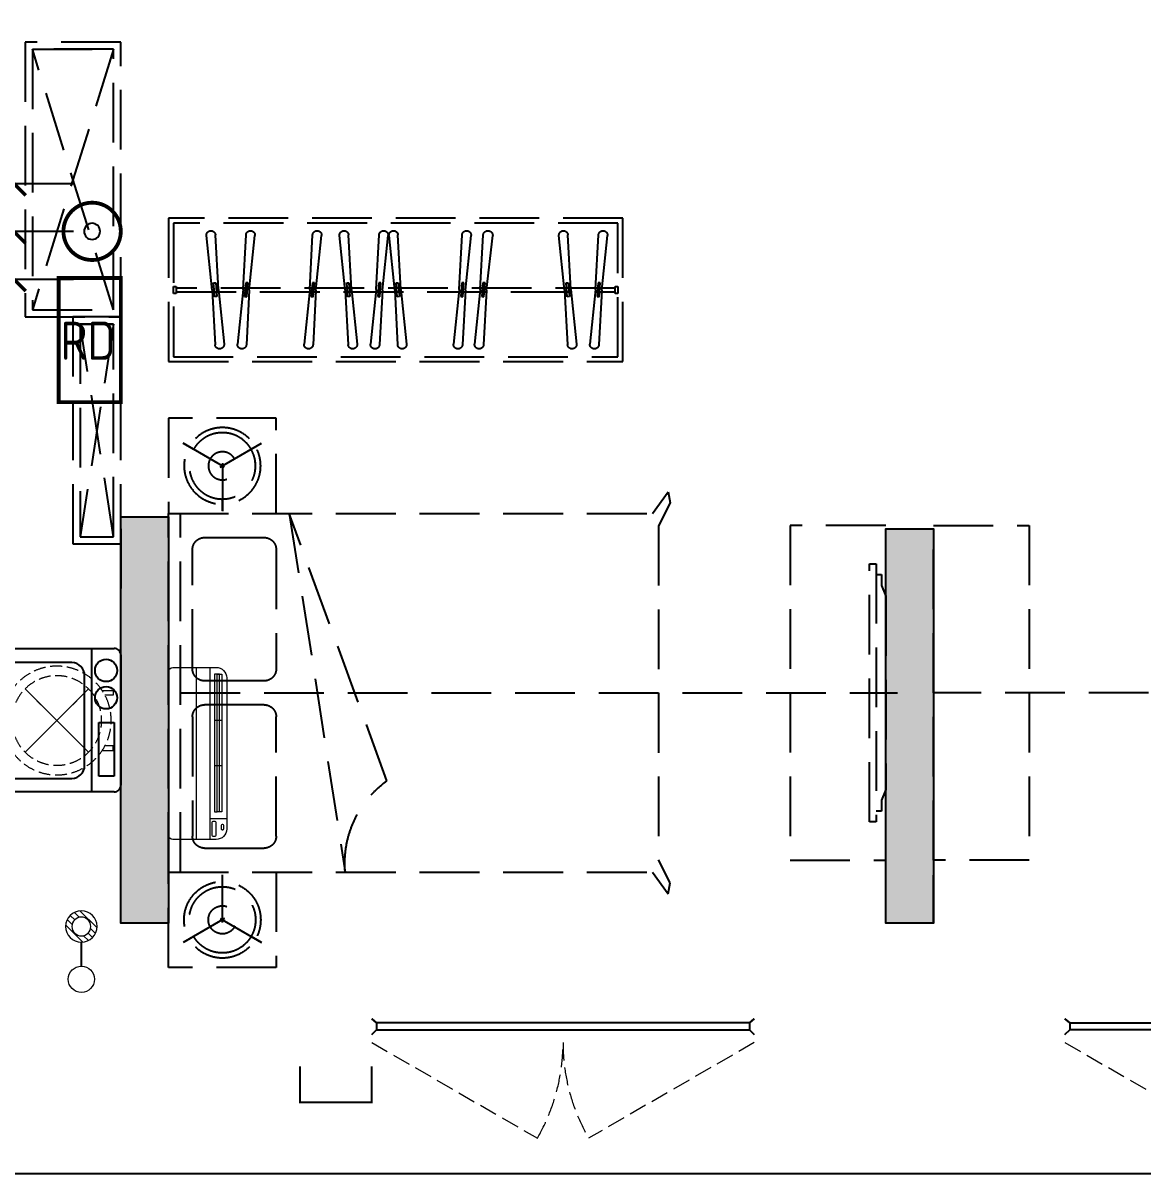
# Model space of a CAD drawing. Extents: x 3002737 to 4077523, y -995787 to -7267.
# Drawn here: x 3249028 to 3253714, y -778619 to -773802 of the extents above; entities that cross this region are included whole.
import ezdxf
from ezdxf.enums import TextEntityAlignment as Align

# ---------------------------------------------------------------- set-up
doc = ezdxf.new("R2010")
doc.units = 0
doc.header["$LTSCALE"] = 1000
doc.header["$MEASUREMENT"] = 0
for name, pattern in [('$1$DASH', [0.35, 0.25, -0.1]), ('A户型$0$DASH', [0.35, 0.25, -0.1]), ('DASH', [0.35, 0.25, -0.1])]:
    doc.linetypes.add(name, pattern=pattern)
doc.layers.get('0').update_dxf_attribs({"linetype": 'CONTINUOUS'})
doc.layers.get('Defpoints').update_dxf_attribs({"linetype": 'CONTINUOUS'})
for name, color, linetype in [('!!电气', 1, 'CONTINUOUS'), ('3-栏杆1', 252, 'CONTINUOUS'), ('5fur', 175, 'CONTINUOUS'), ('COLU', 7, 'CONTINUOUS'), ('EQUIP-安防', 3, 'CONTINUOUS'), ('LVTRY', 252, 'CONTINUOUS'), ('S-砼墙填充', 251, 'CONTINUOUS'), ('VPIPE-凝结', 150, 'CONTINUOUS'), ('看线', 185, 'CONTINUOUS')]:
    doc.layers.add(name, color=color, linetype=linetype)
for name, color, linetype, lineweight in [('EQUIP-消防', 3, 'CONTINUOUS', 20), ('EQUIP_地漏', 7, 'CONTINUOUS', 18), ('VPIPE-废水', 31, 'TG_F', 18), ('WINDOW', 146, 'CONTINUOUS', 20), ('平面-空调预留孔', 252, 'CONTINUOUS', 15), ('粉刷', 251, 'CONTINUOUS', 9)]:
    doc.layers.add(name, color=color, linetype=linetype, lineweight=lineweight)
doc.styles.add('_TEL_DIM', font='SIMPLEX', dxfattribs={"width": 0.8, "height": 3.5, "bigfont": 'HZTXT'})
doc.styles.get("Standard").update_dxf_attribs({"font": 'gbenor.shx', "bigfont": 'gbcbig.shx'})
doc.styles.add('TG_LINETYPE', font='SIMPLEX', dxfattribs={"width": 0.8, "height": 3, "bigfont": 'HZTXT'})
doc.linetypes.add('TG_F', pattern='A,2,-0.3,["F",TG_LINETYPE,S=0.1,R=0,X=-0.23,Y=-0.15],0', length=2.3)
doc.dimstyles.get("Standard").update_dxf_attribs({"dimscale": 100, "dimtxt": 3.5, "dimasz": 1, "dimexe": 2.5, "dimexo": 3, "dimgap": 1.5, "dimtad": 1, "dimdec": 0, "dimzin": 0, "dimdsep": 46, "dimtxsty": 'Standard', "dimblk": 'ARCHTICK', "dimcen": 0.09, "dimadec": 0, "dimazin": 0, "dimtfac": 1, "dimtdec": 0, "dimtix": 1, "dimtmove": 2, "dimatfit": 3, "dimfxl": 1, "dimtolj": 1, "dimtzin": 0, "dimarcsym": 0})

# ---------------------------------------------------------------- blocks, each defined once
blk = doc.blocks.new('dfgdfgsf')
at = {"layer": '5fur', "color": 252, "linetype": 'A户型$0$DASH'}
for p, q in [((2089579.320053869, -1254062.702910487), (2089555.506096121, -1253834.669318532)), ((2089605.33681067, -1254060.649655245), (2089593.085703414, -1253831.703517444)), ((2089708.697907737, -1254060.649655245), (2089720.949014992, -1253831.703517444)), ((2089734.714664537, -1254062.702910487), (2089758.528622285, -1253834.669318532)), ((2090061.529171934, -1254062.596194317), (2090035.720924661, -1253834.669318532)), ((2090087.55163921, -1254060.649655245), (2090075.300531955, -1253831.703517444)), ((2090150.034882049, -1254062.702910487), (2090126.220924301, -1253834.669318532)), ((2090176.05163885, -1254060.649655245), (2090163.800531594, -1253831.703517444)), ((2090419.697910768, -1254060.649655245), (2090431.949018023, -1253831.703517444)), ((2090445.714667568, -1254062.702910487), (2090469.528625316, -1253834.669318532)), ((2090497.150839113, -1254062.702910487), (2090473.336881365, -1253834.669318532)), ((2090523.167595914, -1254060.649655245), (2090510.916488658, -1253831.703517444)), ((2090626.52869298, -1254060.649655245), (2090638.779800236, -1253831.703517444)), ((2090652.545449781, -1254062.702910487), (2090676.359407529, -1253834.669318532)), ((2090775.237752914, -1254062.595872173), (2090751.423795166, -1253834.562280218)), ((2090801.254200029, -1254060.649655245), (2090789.003092773, -1253831.703517444)), ((2091054.022614687, -1254062.702910487), (2091030.208656939, -1253834.669318532)), ((2091080.039371488, -1254060.649655245), (2091067.788264232, -1253831.703517444)), ((2091183.400468555, -1254060.649655245), (2091195.65157581, -1253831.703517444)), ((2091209.417225355, -1254062.702910487), (2091233.231183103, -1253834.669318532)), ((2089523.574584608, -1254047.189162439), (2089511.574584608, -1254047.189162439)), ((2089511.574584608, -1254047.189162439), (2089511.574584608, -1254077.189162439)), ((2089511.574584608, -1254077.189162439), (2089523.574584608, -1254077.189162439)), ((2089523.574584608, -1254077.189162439), (2089523.574584608, -1254047.189162439)), ((2091359.574587578, -1254069.689162439), (2089523.574584608, -1254069.689162439)), ((2089579.320053869, -1254062.702910487), (2089591.571161125, -1254291.649048288)), ((2089605.336321197, -1254060.640508084), (2089629.144756408, -1254288.683721677)), ((2089708.697907737, -1254060.649655245), (2089684.883949989, -1254288.6832472)), ((2089734.714664537, -1254062.702910487), (2089722.463557282, -1254291.649048288)), ((2090061.534882409, -1254062.702910487), (2090073.785989665, -1254291.649048288)), ((2090087.55163921, -1254060.649655245), (2090111.365596958, -1254288.6832472)), ((2090150.034882049, -1254062.702910487), (2090162.285989305, -1254291.649048288)), ((2090176.05163885, -1254060.649655245), (2090199.865596598, -1254288.6832472)), ((2090419.697910768, -1254060.649655245), (2090395.88395302, -1254288.6832472)), ((2090445.714667568, -1254062.702910487), (2090433.463560313, -1254291.649048288)), ((2090497.150839113, -1254062.702910487), (2090509.401946369, -1254291.649048288)), ((2090523.167595914, -1254060.649655245), (2090546.981553662, -1254288.6832472)), ((2090626.52869298, -1254060.649655245), (2090602.714735232, -1254288.6832472)), ((2090652.545449781, -1254062.702910487), (2090640.294342525, -1254291.649048288)), ((2090775.237443228, -1254062.702910487), (2090787.488550484, -1254291.649048288)), ((2090801.254200029, -1254060.649655245), (2090825.068157777, -1254288.6832472)), ((2091054.022614687, -1254062.702910487), (2091066.273721943, -1254291.649048288)), ((2091080.039371488, -1254060.649655245), (2091103.853329236, -1254288.6832472)), ((2091183.400468555, -1254060.649655245), (2091159.586510807, -1254288.6832472)), ((2091209.417225355, -1254062.702910487), (2091197.1661181, -1254291.649048288)), ((2091371.574587578, -1254047.189162439), (2091359.574587578, -1254047.189162439)), ((2091359.574587578, -1254047.189162439), (2091359.574587578, -1254077.189162439)), ((2091359.574587578, -1254077.189162439), (2091371.574587578, -1254077.189162439)), ((2091371.574587578, -1254077.189162439), (2091371.574587578, -1254047.189162439)), ((2090941.574587254, -1254998.492976898), (2090941.574587254, -1254598.492976898)), ((2090941.574587254, -1254598.492976898), (2091391.574587254, -1254598.492976898)), ((2091391.574587254, -1254598.492976898), (2091391.574587254, -1254998.492976898)), ((2091175.822544973, -1254803.832287776), (2091002.879944764, -1254703.983830991)), ((2091157.326629535, -1254803.832287776), (2091330.269229745, -1254703.983830991)), ((2091166.574587254, -1254787.814355141), (2091166.574587254, -1254987.511268711)), ((2089301.232741714, -1254906.833987629), (2089293.993514472, -1254953.86293334)), ((2089301.232741714, -1254906.833987629), (2089293.993514472, -1254953.86293334)), ((2089366.739680178, -1254998.492976898), (2089301.232741714, -1254906.833987629)), ((2089366.739680178, -1254998.492976898), (2089301.232741714, -1254906.833987629)), ((2089293.993514472, -1254953.86293334), (2089341.574587254, -1255048.972454325)), ((2089293.993514472, -1254953.86293334), (2089341.574587254, -1255048.972454325)), ((2091391.574587254, -1254998.492976898), (2089366.739680178, -1254998.492976898)), ((2090478.140397684, -1256116.465254222), (2090886.881066664, -1254998.492976898)), ((2090886.881066664, -1254998.492976898), (2090652.901174343, -1256498.492976898)), ((2091391.574587254, -1254998.492976898), (2090941.574587254, -1254998.492976898)), ((2091341.574587254, -1256498.492976899), (2091341.574587254, -1254998.492976898)), ((2091391.574587254, -1256498.492976899), (2091391.574587254, -1254998.492976898)), ((2089341.574587254, -1255048.972454325), (2089341.574587254, -1256448.013499471)), ((2089341.574587254, -1255048.972454325), (2089341.574587254, -1256448.013499471)), ((2085191.564099533, -1255748.49297689), (2088191.564294286, -1255748.49297689)), ((2091341.576148126, -1255748.492976886), (2088341.574587415, -1255748.492976886)), ((2089293.993514472, -1256543.123020456), (2089341.574587254, -1256448.013499471)), ((2089293.993514472, -1256543.123020456), (2089341.574587254, -1256448.013499471)), ((2089366.739680178, -1256498.492976898), (2089301.232741714, -1256590.151966167)), ((2089366.739680178, -1256498.492976898), (2089301.232741714, -1256590.151966167)), ((2091391.574587254, -1256498.492976898), (2089366.739680178, -1256498.492976898)), ((2091391.574587254, -1256498.492976898), (2089366.739680178, -1256498.492976898)), ((2091391.574587281, -1256498.492976898), (2090941.574587281, -1256498.492976898)), ((2090941.574587281, -1256498.492976898), (2090941.574587281, -1256898.492976898)), ((2091391.574587281, -1256898.492976898), (2091391.574587281, -1256498.492976898)), ((2089301.232741714, -1256590.151966167), (2089293.993514472, -1256543.123020456)), ((2089301.232741714, -1256590.151966167), (2089293.993514472, -1256543.123020456)), ((2091166.574587281, -1256709.171598655), (2091166.574587281, -1256509.474685085)), ((2091175.822545, -1256693.15366602), (2091002.879944791, -1256793.002122805)), ((2091157.326629562, -1256693.15366602), (2091330.269229772, -1256793.002122805)), ((2090941.574587281, -1256898.492976898), (2091391.574587281, -1256898.492976898))]:
    blk.add_line(p, q, dxfattribs=at)
at = {"layer": '5fur', "color": 252, "linetype": 'A户型$0$DASH', "extrusion": (0.6772810679795163, -0.7357243743118248, 0)}
for p, q in [((2088431.268094579, -1255208.493039111), (2088431.267706287, -1256288.493038897)), ((2088459.850297133, -1255208.493099511), (2088431.268094579, -1255208.493039111)), ((2088459.849908408, -1256288.493099511), (2088459.850297133, -1255208.493099511)), ((2088409.674264355, -1255253.741871238), (2088409.674199425, -1255298.990739802)), ((2088431.26803007, -1255253.741908537), (2088409.674264355, -1255253.741871238)), ((2088409.674199425, -1255298.990739802), (2088391.574587398, -1255344.239583172)), ((2088391.574587398, -1255344.239583172), (2088391.574587433, -1256152.746370591)), ((2088391.574587433, -1256152.746370591), (2088409.67407045, -1256197.995264666)), ((2088409.67407045, -1256197.995264666), (2088409.674005941, -1256243.244133877)), ((2088409.674005941, -1256243.244133877), (2088431.267771656, -1256243.244170811)), ((2088431.267706287, -1256288.493038897), (2088459.849908408, -1256288.493099511))]:
    blk.add_line(p, q, dxfattribs=at)
at = {"layer": '5fur', "color": 252, "linetype": 'A户型$0$DASH'}
for points in [[(2091591.540163053, -1254175.039719756), (2091591.540163053, -1253025.039719979), (2091991.540163053, -1253025.039719979), (2091991.540163053, -1254175.039719756)], [(2091621.540163053, -1254145.039719756), (2091621.540163053, -1253055.039719979), (2091961.540163053, -1253055.039719979), (2091961.540163053, -1254145.039719756)], [(2089491.574584608, -1254362.189162448), (2089491.574584608, -1253762.18916243), (2091391.574587578, -1253762.18916243), (2091391.574587578, -1254362.189162448)], [(2089511.574584608, -1254342.189162448), (2089511.574584608, -1253782.18916243), (2091371.574587578, -1253782.18916243), (2091371.574587578, -1254342.189162448)], [(2089590.240644119, -1254090.612964485), (2089585.67544807, -1254032.767455083), (2089594.347654578, -1254032.083040281), (2089598.912850627, -1254089.928549683)], [(2089723.794074287, -1254090.612964485), (2089728.359270336, -1254032.767455083), (2089719.687063828, -1254032.083040281), (2089715.121867779, -1254089.928549683)], [(2090072.45547266, -1254090.612964485), (2090067.890276611, -1254032.767455083), (2090076.562483119, -1254032.083040281), (2090081.127679167, -1254089.928549683)], [(2090160.9554723, -1254090.612964485), (2090156.39027625, -1254032.767455083), (2090165.062482758, -1254032.083040281), (2090169.627678807, -1254089.928549683)], [(2090434.794077318, -1254090.612964485), (2090439.359273368, -1254032.767455083), (2090430.68706686, -1254032.083040281), (2090426.12187081, -1254089.928549683)], [(2090508.071429363, -1254090.612964485), (2090503.506233314, -1254032.767455083), (2090512.178439822, -1254032.083040281), (2090516.743635871, -1254089.928549683)], [(2090641.62485953, -1254090.612964485), (2090646.19005558, -1254032.767455083), (2090637.517849072, -1254032.083040281), (2090632.952653023, -1254089.928549683)], [(2090786.158033479, -1254090.612964485), (2090781.592837429, -1254032.767455083), (2090790.265043937, -1254032.083040281), (2090794.830239986, -1254089.928549683)], [(2091064.943204937, -1254090.612964485), (2091060.378008889, -1254032.767455083), (2091069.050215397, -1254032.083040281), (2091073.615411445, -1254089.928549683)], [(2091198.496635105, -1254090.612964485), (2091203.061831154, -1254032.767455083), (2091194.389624646, -1254032.083040281), (2091189.824428597, -1254089.928549683)], [(2091591.540163037, -1255125.039605072), (2091591.540163037, -1254175.039719756), (2091791.540163053, -1254175.039719756), (2091791.540163053, -1255125.039605072)], [(2091621.540163037, -1255095.039605072), (2091621.540163037, -1254205.039719756), (2091761.540163053, -1254205.039719756), (2091761.540163053, -1255095.039605072)], [(2088191.564096285, -1255048.492976886), (2087791.564096285, -1255048.492976886), (2087791.564096285, -1256448.492976886), (2088191.564096285, -1256448.492976886)], [(2088391.574587415, -1255048.492976886), (2088791.574587415, -1255048.492976886), (2088791.574587415, -1256448.492976886), (2088391.574587415, -1256448.492976886)]]:
    blk.add_lwpolyline(points, close=True, dxfattribs=at)
for points in [[(2091621.540163053, -1254145.039719756), (2091961.540163053, -1253055.039719979), (2091621.540163053, -1253055.039719979), (2091961.540163053, -1254145.039719756)], [(2089523.574584608, -1254054.689162455), (2091359.574587578, -1254054.689162455)], [(2091621.540163037, -1255095.039605072), (2091761.540163053, -1254205.039719756), (2091621.540163037, -1254205.039719756), (2091761.540163053, -1255095.039605072)]]:
    blk.add_lwpolyline(points, dxfattribs=at)
for points, const_width in [([(2091046.351137544, -1254729.081935845), (2091002.879944763, -1254703.983830991)], 8.888888888888888), ([(2091286.798036963, -1254729.081935845), (2091330.269229744, -1254703.983830991)], 8.88888888888889), ([(2091166.574587254, -1254937.315059004), (2091166.574587254, -1254987.511268711)], 8.88888888888889), ([(2091166.574587281, -1256559.670894793), (2091166.574587281, -1256509.474685085)], 8.88888888888889), ([(2091046.351137571, -1256767.904017951), (2091002.87994479, -1256793.002122805)], 8.888888888888888), ([(2091286.79803699, -1256767.904017951), (2091330.269229771, -1256793.002122805)], 8.88888888888889)]:
    blk.add_lwpolyline(points, dxfattribs=dict(at, const_width=const_width))
for points in [[(2091241.574587254, -1255098.492976899), (2090991.574587254, -1255098.492976899, 0.4142135623731003), (2090941.574587254, -1255148.492976899), (2090941.574587254, -1255648.492976899, 0.4142135623730904), (2090991.574587254, -1255698.492976899), (2091241.574587254, -1255698.492976899, 0.4142135623730999), (2091291.574587254, -1255648.492976899), (2091291.574587254, -1255148.492976899, 0.4142135623730897)], [(2091241.574587254, -1256398.492976898), (2090991.574587254, -1256398.492976898, -0.4142135623731003), (2090941.574587254, -1256348.492976898), (2090941.574587254, -1255848.492976899, -0.4142135623730904), (2090991.574587254, -1255798.492976899), (2091241.574587254, -1255798.492976899, -0.4142135623730999), (2091291.574587254, -1255848.492976899), (2091291.574587254, -1256348.492976898, -0.4142135623730897)]]:
    blk.add_lwpolyline(points, format="xyb", close=True, dxfattribs=at)
for centre, radius, start, end in [((2089574.295899767, -1253833.186417988), 18.84219772992773, 4.512458059346007, 184.512458059346), ((2089739.738818638, -1253833.186417988), 18.84219772992773, 355.4875419406532, 175.487541940654), ((2090055.58230029, -1253834.101224039), 19.86347544868245, 6.93304115633882, 181.6375109857776), ((2090145.010727948, -1253833.186417988), 18.84219772992773, 4.512458059346007, 184.512458059346), ((2090450.738821669, -1253833.186417988), 18.84219772992773, 355.4875419406532, 175.487541940654), ((2090492.126685012, -1253833.186417988), 18.84219772992773, 4.512458059346007, 184.512458059346), ((2090657.569603883, -1253833.186417988), 18.84219772992773, 355.4875419406532, 175.487541940654), ((2090770.213598812, -1253833.079379674), 18.84219772992773, 4.512458059346007, 184.512458059346), ((2091048.998460586, -1253833.186417988), 18.84219772992773, 4.512458059346007, 184.512458059346), ((2091214.441379456, -1253833.186417988), 18.84219772992773, 355.4875419406532, 175.487541940654), ((2089610.360964771, -1254290.166147745), 18.84219772992773, 184.512458059346, 4.512458059346007), ((2089703.673753635, -1254290.166147745), 18.84219772992773, 175.487541940654, 355.4875419406532), ((2090092.575793312, -1254290.166147745), 18.84219772992773, 184.512458059346, 4.512458059346007), ((2090181.075792952, -1254290.166147745), 18.84219772992773, 184.512458059346, 4.512458059346007), ((2090414.673756666, -1254290.166147745), 18.84219772992773, 175.487541940654, 355.4875419406532), ((2090528.191750015, -1254290.166147745), 18.84219772992773, 184.512458059346, 4.512458059346007), ((2090621.504538879, -1254290.166147745), 18.84219772992773, 175.487541940654, 355.4875419406532), ((2090806.27835413, -1254290.166147745), 18.84219772992773, 184.512458059346, 4.512458059346007), ((2091085.06352559, -1254290.166147745), 18.84219772992773, 184.512458059346, 4.512458059346007), ((2091178.376314453, -1254290.166147745), 18.84219772992773, 175.487541940654, 355.4875419406532), ((2090226.530072896, -1256462.55236493), 427.8832127323752, 355.1816886111465, 53.98230722894739)]:
    blk.add_arc(centre, radius, start, end, dxfattribs=at)
for major_axis, ratio, start_param, end_param in [((-113.2638872716998, 113.2638872716998), 0.9999999999997511, 4.712388980384682, 10.99557428756427), ((-98.16203563551878, 98.16203563551878), 0.999999999998388, 4.712388980384681, 10.99557428756427), ((-41.53009199966709, 41.53009199966709), 0.9999999999975253, 4.71238898038469, 10.99557428756428)]:
    blk.add_ellipse((2091166.574587254, -1254798.492976898), major_axis=major_axis, ratio=ratio, start_param=start_param, end_param=end_param, dxfattribs=at)
at = {"layer": '5fur', "color": 252, "linetype": 'A户型$0$DASH', "extrusion": (0, 0, -1)}
for major_axis, ratio, start_param, end_param in [((-113.2638872716998, -113.2638872716998), 0.9999999999997511, 4.712388980384682, 10.99557428756427), ((-98.16203563551879, -98.16203563551876), 0.999999999998388, 4.712388980384681, 10.99557428756427), ((-41.53009199966709, -41.53009199966709), 0.9999999999975253, 4.71238898038469, 10.99557428756428)]:
    blk.add_ellipse((2091166.574587281, -1256698.492976898), major_axis=major_axis, ratio=ratio, start_param=start_param, end_param=end_param, dxfattribs=at)
blk = doc.blocks.new('ASDFSD')
at = {"layer": '3-栏杆1', "color": 5}
for p, q in [((681762.5879415963, 334937.5442401596), (681742.3193111992, 334955.3318184742)), ((681742.3193111992, 334955.3318184742), (681762.5879414161, 334937.5442403179)), ((681762.5879414161, 334937.5442403179), (681762.5879414133, 334908.2619604596)), ((683322.0506670028, 334937.4781505512), (681762.5879414163, 334937.5226424761)), ((683322.0506668226, 334937.5442278689), (683342.3192972196, 334955.3318061834)), ((683342.3192972196, 334955.3318061834), (683322.0506670028, 334937.5442280272)), ((683322.0506670028, 334937.5442280272), (683322.0506670056, 334908.2619481689)), ((681742.3193347491, 334888.4150854239), (681762.5879414133, 334908.2619604596)), ((681762.5879414135, 334908.2403724216), (683322.0506670056, 334908.1959003614)), ((683322.0506670056, 334908.2619481689), (683342.3192736697, 334888.4150731332)), ((683342.3192736697, 334888.4150731332), (683322.0506670056, 334908.2619481689))]:
    blk.add_line(p, q, dxfattribs=at)
blk = doc.blocks.new('A$C001338C2')
at = {"color": 8}
for p, q in [((844.9999883423079, 303.6000072514144), (54.99998834231155, 303.6000543390692)), ((109.0525457565491, 214.7673082745569), (109.0525510513944, 303.6000511174025)), ((-1.49359439092e-05, 248.6000576173246), (-2.84423585981e-05, 22.0000576172315)), ((899.9999715576414, 22.00000397306576), (899.9999850640525, 248.6000039731589)), ((21.99997024633922, 5.63059293199e-05), (877.9999702463392, 5.2843679441e-06))]:
    blk.add_line(p, q, dxfattribs=at)
at = {"color": 8, "lineweight": 5}
for p, q in [((864.5756734352908, 278.6904651548975), (144.4768629888749, 278.6905080761171)), ((144.4768629888749, 278.6905080761171), (144.4768622188567, 265.7722729386405)), ((387.0097734353949, 278.6904936200444), (144.4768629888749, 278.6905080761171)), ((144.4768629888749, 278.6905080761171), (144.4768614488676, 252.8539829386973)), ((144.4768622188567, 265.7722729386405), (864.5756726653053, 265.772230017421)), ((144.4768606789075, 239.9356929386377), (144.4768614488676, 252.8539829386973)), ((144.4768614488676, 252.8539829386973), (864.5756718953162, 252.8539400174777)), ((387.0097711254275, 239.935678482565), (387.0097734353949, 278.6904936200444)), ((864.5756734352908, 278.6904651548975), (622.0427234354138, 278.6904796109884)), ((622.0427234354138, 278.6904796109884), (622.04272112545, 239.935664473509)), ((864.5756718953162, 252.8539400174777), (864.5756734352908, 278.6904651548975)), ((864.5756726653053, 265.772230017421), (864.5756711253525, 239.9356500174181)), ((899.9999830474662, 214.7672611304297), (-1.69525337697e-05, 214.7673147745954)), ((864.5756711253525, 239.9356500174181), (144.4768606789075, 239.9356929386377)), ((622.04272112545, 239.935664473509), (387.0097711254275, 239.935678482565)), ((899.9999787804518, 143.1781611304468), (-2.12195482163e-05, 143.1782147746126))]:
    blk.add_line(p, q, dxfattribs=at)
at = {"color": 8}
for points in [[(89.24090579471158, 226.3562818807586), (22.19125331861505, 226.3562858772129, -0.414213562372504), (16.6912536464406, 231.8562862050385), (16.69125431894281, 243.1390318179401, -0.414213562373095), (22.19125464676836, 248.6390314901146), (89.24090712286488, 248.6390274936603, -0.414213562373095), (94.74090679503934, 243.1390271658347), (94.74090612253713, 231.8562815529331, -0.414213562373095)], [(73.08482630450817, 275.0144977724194), (56.77886350143308, 275.0144987443309, -0.414213562373095), (51.27886382925863, 280.5144990721565), (51.27886400034913, 283.3844664433818, -0.414213562373095), (56.77886432817468, 288.8844661155563), (73.08482713124977, 288.8844651436448, -0.4142135623732024), (78.58482680342422, 283.3844648158192), (78.58482663233372, 280.5144974445939, -0.414213562373095)]]:
    blk.add_lwpolyline(points, format="xyb", close=True, dxfattribs=at)
for centre, radius, start, end in [((54.99998506405609, 248.6000543390692), 55.0000000000001, 89.99999658490542, 179.9999965849054), ((844.9999850640525, 248.6000072514144), 55.0000000000001, 359.9999965849054, 89.99999658490542), ((21.9999715576414, 22.00005630592932), 22.00000000000004, 179.9999965849054, 269.9999965849054), ((877.9999715576414, 22.00000528436794), 22.00000000000004, 269.9999965849054, 359.9999965849054)]:
    blk.add_arc(centre, radius, start, end, dxfattribs=at)
blk = doc.blocks.new('RECTANG')
for p, q in [((1.00000000000004, 1.00000000000004), (0, 1.00000000000004)), ((0, 1.00000000000004), (0, 0)), ((1.00000000000004, 0), (1.00000000000004, 1.00000000000004)), ((0, 0), (1.00000000000004, 0))]:
    blk.add_line(p, q)
blk = doc.blocks.new('洗衣机')
at = {"layer": 'LVTRY'}
for p, q in [((3791567.361739737, 243472.1311109139), (3791020.978428917, 243472.1311109139)), ((3791116.547650196, 243472.1311109139), (3791116.547650196, 242871.5050683203)), ((3790993.746954995, 243444.5237557961), (3790993.746954995, 242899.1124234381)), ((3791198.977629842, 243412.6941587822), (3791474.884451542, 243412.6941587822)), ((3791594.59321366, 242899.1124234381), (3791594.59321366, 243444.5237557961)), ((3791145.054954439, 242982.4807401235), (3791145.054954439, 243358.0271784722)), ((3791528.807126945, 243358.0271784722), (3791528.807126945, 242982.4807401235)), ((3791474.884451542, 242927.8137598135), (3791198.977629842, 242927.8137598135)), ((3791020.978428917, 242871.5050683203), (3791567.361739737, 242871.5050683203))]:
    blk.add_line(p, q, dxfattribs=at)
at = {"layer": 'LVTRY', "extrusion": (0, 0, -1)}
for centre, major_axis, ratio, start_param, end_param in [((3791020.978428917, 243444.5237557961), (-1.908531711022078e-08, 27.60735511779785), 0.9863847444471043, -1.570796326112996, 7.008549296472211e-10), ((3791567.361739737, 243444.5237557961), (-5.264563262736361e-09, 27.60735511779785), 0.9863847444471043, 1.933262439024475e-10, 1.570796326982994), ((3791055.147302595, 243379.8474220779), (-1.532403957494624e-08, 46.92390957762836), 0.9863847444493448, 3.141592653920872, 9.424777961100459), ((3791198.977629842, 243358.0271784722), (4.764609934498854e-09, 54.66698031005217), 0.9863847444472746, 4.712388980298719, 6.283185307091227), ((3791474.884451542, 243358.0271784722), (-4.76474120185596e-09, 54.66698031005217), 0.9863847444472746, 8.836242848531128e-11, 1.57079632688087), ((3791055.147302595, 243265.6659087724), (-1.532403957494624e-08, 46.92390957762836), 0.9863847444493448, 3.141592653920872, 9.424777961100459), ((3791198.977629842, 242982.4807401235), (-6.265914279833452e-09, 54.66698031005218), 0.9863847444472746, 3.141592653705994, 4.712388980497749), ((3791474.884451542, 242982.4807401235), (6.265651745155644e-09, 54.66698031005217), 0.986384744447275, 1.570796326681842, 3.141592653473596), ((3791020.978428917, 242899.1124234381), (1.908525212675288e-08, 27.60735511779785), 0.9863847444471043, 3.14159265288894, 4.712388979702792), ((3791567.361739737, 242899.1124234381), (5.264433297526799e-09, 27.60735511779784), 0.9863847444471044, 1.570796326606803, 3.141592653396471)]:
    blk.add_ellipse(centre, major_axis=major_axis, ratio=ratio, start_param=start_param, end_param=end_param, dxfattribs=at)
at = {"layer": 'LVTRY', "xscale": 63.25620569481588, "yscale": 224.5369532744355, "zscale": 64.12934308941763, "rotation": 180}
blk.add_blockref('RECTANG', (3791085.200501846, 243162.4333077016), dxfattribs=at)
blk = doc.blocks.new('$TwtSys$00000543')
at = {"color": 252}
for p, q in [((-93.61191613507253, -8.532828222891112), (8.532828222720127, 93.61191613524352)), ((12.46562189858378, 55.00516585458899), (41.70321270589193, 84.24275666206813)), ((-8.532828222720127, -93.61191613524352), (93.6119161354145, 8.532828222891112)), ((39.88082245889382, 39.88082245889382), (66.46803743171768, 66.46803743154669)), ((55.00516585475998, 12.46562189841279), (84.24275666206813, 41.70321270589193)), ((-84.24275666206813, -41.70321270589193), (-55.00516585475998, -12.46562189841279)), ((-66.46803743308556, -66.46803743308556), (-39.88082245889382, -39.88082245889382)), ((-41.70321270589193, -84.24275666206813), (-12.46562189824181, -55.00516585458899))]:
    blk.add_line(p, q, dxfattribs=at)
for radius in [94, 56.4]:
    blk.add_circle((0, 0), radius, dxfattribs=at)
blk = doc.blocks.new('dnfhfn')
at = {"color": 252, "linetype": '$1$DASH', "ltscale": 0.2}
for p, q in [((101.8984962723892, 462.7393775836269, -2.359636360997379e-09), (121.8984962723892, 462.7393775836269, -2.359636360997379e-09)), ((101.8984962723892, 417.1853479389541, -2.359636360997379e-09), (101.8984962723892, 462.7393775836269, -2.359636360997379e-09)), ((121.8984962723892, 462.7393775836269, -2.359636360997379e-09), (121.8984962723892, 429.0058331504954, -2.359636360997379e-09)), ((353.1017998967993, 462.7393775836269, -2.359636360997379e-09), (333.1017998967993, 462.7393775836269, -2.359636360997379e-09)), ((333.1017998967993, 462.7393775836269, -2.359636360997379e-09), (333.1017998967993, 429.0058331504954, -2.359636360997379e-09)), ((353.1017998967993, 417.1853479389541, -2.359636360997379e-09), (353.1017998967993, 462.7393775836269, -2.359636360997379e-09))]:
    blk.add_line(p, q, dxfattribs=at)
at = {"color": 252, "linetype": '$1$DASH', "ltscale": 0.2, "elevation": -2.359636360997379e-09}
for points in [[(94.91774319857359, 360.0825529289432), (94.91774319857359, 360.0825529289432), (360.0827860850841, 94.91750992601737), (360.0827860850841, 94.91750992601737)], [(360.0827861726284, 360.0825529010035), (94.91774310916662, 94.91750995395705), (94.91774310916662, 94.91750995395705), (360.0827861726284, 360.0825529010035)]]:
    blk.add_lwpolyline(points, close=True, dxfattribs=at)
at = {"color": 252, "linetype": '$1$DASH', "ltscale": 0.2}
for radius in [227.5000000426377, 187.5000000426377]:
    blk.add_circle((227.5002646408975, 227.5000314274803, -2.359636360997379e-09), radius, dxfattribs=at)
blk = doc.blocks.new('GDGDGRD')
at = {"layer": 'S-砼墙填充'}
h = blk.add_hatch(color=252, dxfattribs=at)
h.dxf.hatch_style = 1
h.paths.add_polyline_path([(436416.5442748284, 288315.3630931432), (436416.5442743464, 288565.3638601754), (436416.5442743464, 288765.3638601754), (436416.5442741448, 288515.3630931432), (436416.5442745481, 288815.3646272075), (436216.5442748922, 288815.3646272075), (436216.544275146, 287115.363093024), (436416.5442748205, 287115.363093024)])
h = blk.add_hatch(color=252, dxfattribs=at)
h.dxf.hatch_style = 1
h.paths.add_polyline_path([(433016.5684015006, 287315.3648366724), (433016.5684015006, 287115.3648366724), (433216.5684056897, 287115.3630851979), (433216.5684056198, 288765.3626271576), (433016.5684057334, 288765.362627037), (433016.5684055993, 288765.3626271576), (433016.5684057092, 287115.3630856661)])
at = {"layer": 'COLU', "color": 252}
for points in [[(436416.5442748284, 288315.3630931432), (436416.5442743464, 288565.3638601754), (436416.5442743464, 288765.3638601754), (436416.5442741448, 288515.3630931432), (436416.5442745481, 288815.3646272075), (436216.5442748922, 288815.3646272075), (436216.544275146, 287115.363093024), (436416.5442748205, 287115.363093024), (436416.5442748284, 288315.3630931432)], [(433016.5684015006, 287315.3648366724), (433016.5684015006, 287115.3648366724), (433216.5684056897, 287115.3630851979), (433216.5684056198, 288765.3626271576), (433016.5684057334, 288765.362627037), (433016.5684057334, 288765.362627037), (433016.5684055993, 288765.3626271576), (433016.5684057092, 287115.3630856661)]]:
    blk.add_lwpolyline(points, close=True, dxfattribs=at)
blk = doc.blocks.new('A$C100F5A36')
at = {"color": 252, "const_width": 8}
blk.add_lwpolyline([(46752.46588515956, -18982.40043916367), (46752.46588515956, -19132.40043916367), (47052.46588515956, -19132.40043916367), (47052.46588516328, -18982.39992546034)], dxfattribs=at)
at = {"layer": 'VPIPE-凝结', "color": 252, "ltscale": 0.1}
blk.add_lwpolyline([(45837.48353476916, -18562.39992477116), (45837.48353476916, -18462.39992477116)], dxfattribs=at)
at = {"layer": 'VPIPE-废水', "color": 252}
blk.add_circle((45837.48353476916, -18617.39992477116), 55, dxfattribs=at)
at = {"layer": 'WINDOW', "color": 252, "linetype": 'DASH', "ltscale": 0.3}
for points in [[(47052.4658757858, -18882.3999247622), (47745.28619881906, -19282.39992476418, 0.1316524975905399), (47852.46587579232, -18882.39992475451)], [(48652.46587579837, -18882.3999247622), (47959.64555276558, -19282.39992476418, -0.1316524975905399), (47852.46587579232, -18882.39992475451)], [(49952.46589145064, -18882.3999247622), (50645.28621448344, -19282.39992476418, 0.1316524975905399), (50752.4658914567, -18882.39992475451)]]:
    blk.add_lwpolyline(points, format="xyb", dxfattribs=at)
at = {"layer": '看线', "color": 252}
blk.add_lwpolyline([(59402.46586443065, -18232.39991673001), (59402.4658604688, -19432.39991605002), (39052.4648802015, -19432.39991605002), (39052.47008036403, -17932.39991721977), (36802.46589077916, -17932.39992461284)], dxfattribs=at)
at = {"color": 252, "xscale": -1}
for name, p in [('GDGDGRD', (482419.0445932513, -305497.7630110036)), ('ASDFSD', (733294.7852026997, -353737.7317438088))]:
    blk.add_blockref(name, p, dxfattribs=at)
at = {"color": 252}
blk.add_blockref('ASDFSD', (-634689.8534354507, -353737.7317438088), dxfattribs=at)
at = {"layer": 'EQUIP_地漏', "color": 252, "xscale": -0.7000000000000001, "yscale": 0.7000000000000001, "zscale": 0.7000000000000001}
blk.add_blockref('$TwtSys$00000543', (45837.48353476916, -18396.59992477123), dxfattribs=at)
at = {"layer": 'WINDOW', "color": 252, "xscale": -1}
blk.add_blockref('dfgdfgsf', (2137594.040481746, 1238329.789241821), dxfattribs=at)
at = {"layer": '平面-空调预留孔', "color": 252, "xscale": -1, "rotation": 270.000000000007}
blk.add_blockref('dnfhfn', (45507.36917044735, -17762.05340882693, 2.359636360997379e-09), dxfattribs=at)
at = {"layer": '平面-空调预留孔', "color": 252, "xscale": -0.800000000046565, "yscale": 0.800000000046565, "zscale": 0.800000000046565, "rotation": 269.9999997665698}
blk.add_blockref('A$C001338C2', (46202.65722268308, -18032.39988764166), dxfattribs=at)
at = {"layer": '粉刷', "color": 252, "xscale": -1}
blk.add_blockref('洗衣机', (3836996.212830993, -260704.8010990142), dxfattribs=at)
blk = doc.blocks.new('$equip$00002771')
for p, q in [((-0.6500000000087311, 0.6500000000014552), (-0.6500000000087311, 0)), ((0.6500000000087311, 0.6500000000014552), (-0.6500000000087311, 0.6500000000014552)), ((0.6500000000087311, 0), (0.6500000000087311, 0.6500000000014552)), ((-0.6500000000087311, 0), (0.6500000000087311, 0))]:
    blk.add_line(p, q)
at = {"const_width": 0.04}
blk.add_lwpolyline([(-0.6500000000087311, 0.6500000000014552), (-0.6500000000087311, 0), (0.6500000000087311, 0), (0.6500000000087311, 0.6500000000014552), (-0.6500000000087311, 0.6500000000014552), (-0.6500000000087311, 0)], dxfattribs=at)
for p in [(0, 0.6500000000014552), (-0.6500000000087311, 0.3250000000007276), (0.6500000000087311, 0.3250000000007276), (0, 0)]:
    blk.add_point(p)
at = {"color": 7}
blk.add_attdef('$TEXT$', text='', height=0.4, dxfattribs=at).set_placement((0.006237997862626798, 0.3429758970196417), align=Align.MIDDLE_CENTER)
at = {"color": 7, "flags": 1}
for tag, height, p in [('B', 0.4, (0.9046029297314817, 0.2456043182446592)), ('A', 2e-05, (0, 0))]:
    blk.add_attdef(tag, text='', height=height, dxfattribs=at).set_placement(p, align=Align.MIDDLE_CENTER)
blk = doc.blocks.new('_ArchTick')
at = {"color": 0, "linetype": 'ByBlock', "const_width": 0.15}
blk.add_lwpolyline([(-0.5, -0.5), (0.5, 0.5)], dxfattribs=at)
blk = doc.blocks.new('*D383')
at = {"layer": '!!电气', "color": 0, "lineweight": -2, "transparency": 16777216}
for p, q in [((3248989.656479201, -774473.569187976), (3248989.656479201, -774373.569187976)), ((3248917.844939384, -774473.569187976), (3249239.656479201, -774473.569187976)), ((3248989.656479201, -774473.569187976), (3248989.656479201, -774673.569187976)), ((3248917.844939384, -774673.569187976), (3249239.656479201, -774673.569187976)), ((3248989.656479201, -774673.569187976), (3248989.656479201, -774773.569187976))]:
    blk.add_line(p, q, dxfattribs=at)
at = {"layer": 'Defpoints', "color": 0, "transparency": 16777216}
for p in [(3248617.844939384, -774473.569187976), (3248617.844939384, -774673.569187976), (3248989.656479201, -774673.569187976)]:
    blk.add_point(p, dxfattribs=at)
at = {"layer": '!!电气', "color": 0, "lineweight": -2, "transparency": 16777216, "xscale": 100, "yscale": 100, "zscale": 100}
for p, rotation in [((3248989.656479201, -774473.569187976), 270), ((3248989.656479201, -774673.569187976), 90)]:
    blk.add_blockref('_ArchTick', p, dxfattribs=dict(at, rotation=rotation))
at = {"layer": '!!电气', "color": 0, "transparency": 16777216, "insert": (3248664.656479201, -774199.3543937039), "char_height": 350, "attachment_point": 5, "rotation": 90}
blk.add_mtext('\\A1;200', dxfattribs=at)
blk = doc.blocks.new('$equip$00002479')
at = {"const_width": 0.04}
blk.add_lwpolyline([(-0.2999923809402389, 1.000000338535756e-05, 1), (0.3000076190510299, 1.000000338535756e-05, 0.9999999999999999), (-0.2999923809402389, 1.000000338535756e-05, 0.9428827038296898)], format="xyb", dxfattribs=at)
for centre, radius in [((7.619048119522631e-06, 1.000000338535756e-05), 0.3000000000001062), ((0, 0), 0.08405157696738315)]:
    blk.add_circle(centre, radius)
for p in [(7.619048119522631e-06, 0.3000100000026578), (-0.2999923809402389, 1.000000338535756e-05), (0.3000076190510299, 1.000000338535756e-05), (7.619048119522631e-06, -0.299989999999525)]:
    blk.add_point(p)
at = {"color": 7, "style": '_TEL_DIM', "flags": 1}
blk.add_attdef('A', text='', height=2e-05, dxfattribs=at).set_placement((0, 0), align=Align.MIDDLE_CENTER)
blk = doc.blocks.new('*D258')
at = {"layer": '!!电气', "color": 0, "lineweight": -2, "transparency": 16777216}
for p, q in [((3248989.656479201, -774673.569187976), (3248989.656479201, -774573.569187976)), ((3248917.844939384, -774673.569187976), (3249239.656479201, -774673.569187976)), ((3248989.656479201, -774673.569187976), (3248989.656479201, -774873.569187976)), ((3248917.844939384, -774873.569187976), (3249239.656479201, -774873.569187976)), ((3248989.656479201, -774873.569187976), (3248989.656479201, -774973.569187976))]:
    blk.add_line(p, q, dxfattribs=at)
at = {"layer": 'Defpoints', "color": 0, "transparency": 16777216}
for p in [(3248617.844939384, -774673.569187976), (3248617.844939384, -774873.569187976), (3248989.656479201, -774873.569187976)]:
    blk.add_point(p, dxfattribs=at)
at = {"layer": '!!电气', "color": 0, "lineweight": -2, "transparency": 16777216, "xscale": 100, "yscale": 100, "zscale": 100}
for p, rotation in [((3248989.656479201, -774673.569187976), 270), ((3248989.656479201, -774873.569187976), 90)]:
    blk.add_blockref('_ArchTick', p, dxfattribs=dict(at, rotation=rotation))
at = {"layer": '!!电气', "color": 0, "transparency": 16777216, "insert": (3248664.656479201, -774957.1594493091), "char_height": 350, "attachment_point": 5, "rotation": 90}
blk.add_mtext('\\A1;200', dxfattribs=at)

msp = doc.modelspace()

# ---------------------------------------------------------------- block references
at = {"layer": '!!电气'}
msp.add_blockref('A$C100F5A36', (3203434.978639015, -759186.5741692535), dxfattribs=at)

# ---------------------------------------------------------------- next in the draw order: block references
at = {"layer": 'EQUIP-安防', "color": 4, "xscale": -400, "yscale": 400, "zscale": 400}
msp.add_blockref('$equip$00002479', (3249317.447567497, -774673.750402906), dxfattribs=at)
at = {"layer": 'EQUIP-消防', "color": 4}
ref = msp.add_blockref('$equip$00002771', (3249437.478956915, -775128.9780551596), dxfattribs=dict(at, xscale=-400, yscale=400, zscale=400, rotation=90))
ref.add_attrib('$TEXT$', 'RD', dxfattribs={"layer": '0', "color": 7, "height": 160}).set_placement((3249300.288598106, -775131.4732543044), align=Align.MIDDLE_CENTER)

# ---------------------------------------------------------------- next in the draw order: dimensions: what is measured, and where the dimension line sits
at = {"layer": '!!电气', "color": 1}
for base, p1, p2, picture, middle in [((3248989.656479201, -774673.569187976), (3248617.844939384, -774473.569187976), (3248617.844939384, -774673.569187976), '*D383', (3248664.656479201, -774199.3543937039)), ((3248989.656479201, -774873.569187976), (3248617.844939384, -774673.569187976), (3248617.844939384, -774873.569187976), '*D258', (3248664.656479201, -774957.1594493091))]:
    dim = msp.add_linear_dim(base=base, p1=p1, p2=p2, angle=90, dimstyle='Standard', override={"dimzin": 8}, dxfattribs=at)
    dim.commit()
    dim.dimension.update_dxf_attribs({"geometry": picture, "text_midpoint": middle, "dimtype": 128})

doc.saveas('drawing.dxf')
